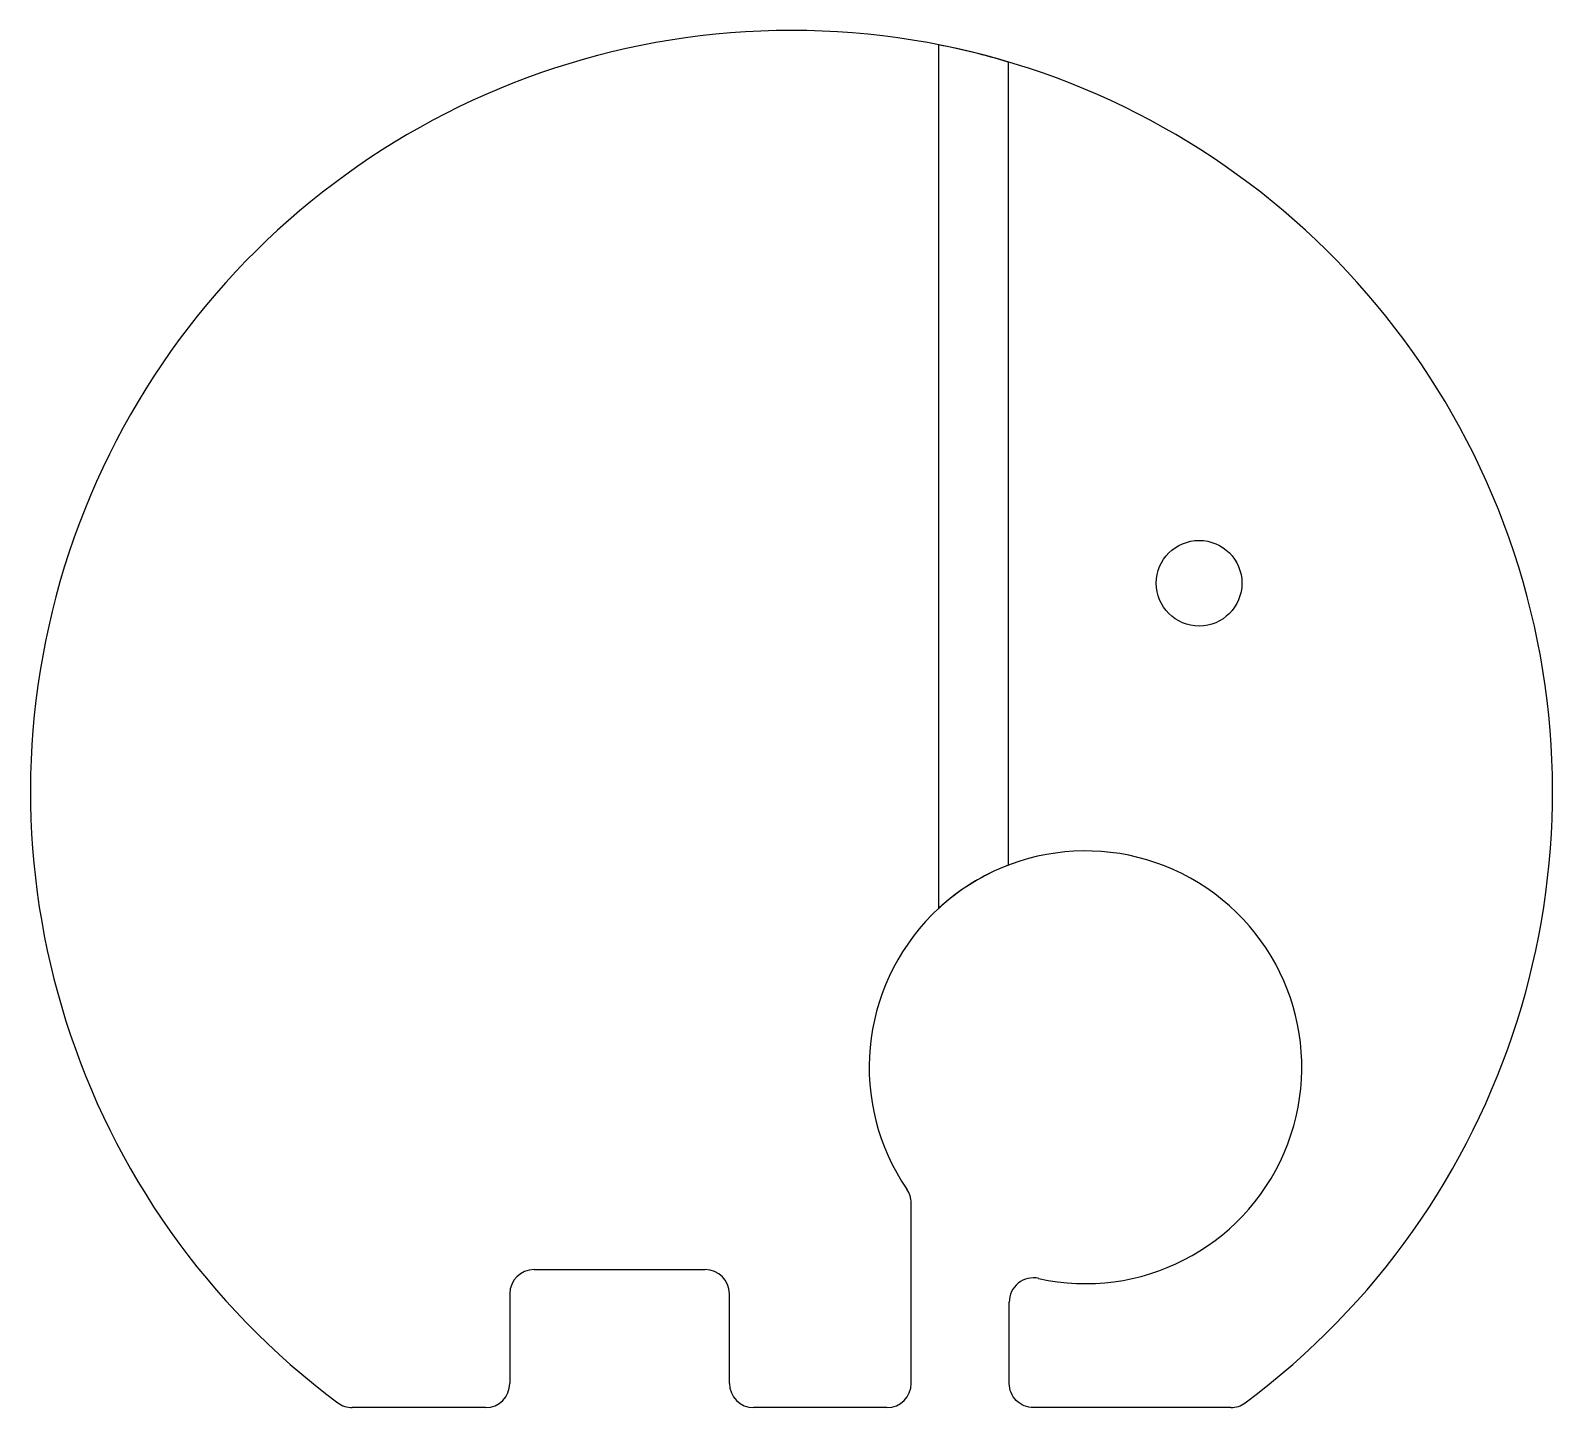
# Model space of a CAD drawing. Header units: millimetres. Extents: x 11691 to 11802, y 1915 to 2015.
import ezdxf

# ---------------------------------------------------------------- set-up
doc = ezdxf.new("R2010")
doc.units = ezdxf.units.MM

msp = doc.modelspace()

# ---------------------------------------------------------------- linework, layer by layer
for p, q in [((11757.19, 2013.97), (11757.19, 1951.23)), ((11762.26, 2012.72), (11762.26, 1954.39)), ((11755.21, 1916.77), (11755.21, 1929.87)), ((11740.25, 1925.02), (11727.82, 1925.02)), ((11726.06, 1923.27), (11726.06, 1916.77)), ((11742.01, 1916.77), (11742.01, 1923.27)), ((11724.3, 1915.01), (11714.62, 1915.01)), ((11753.45, 1915.01), (11743.77, 1915.01))]:
    msp.add_line(p, q)
msp.add_lwpolyline([(11778.42, 1915.01), (11764.09, 1915.01, -0.414214), (11762.33, 1916.77), (11762.33, 1922.67)], format="xyb")
msp.add_circle((11776.12, 1974.87), 3.11)
for centre, radius, start, end in [((11746.52, 1959.74), 55.27, 306.5904, 233.4096), ((11746.52, 1959.74), 55.27, 73.4508, 78.8679), ((11767.87, 1939.72), 15.71, 257.474, 214.3172), ((11767.87, 1939.72), 15.71, 110.9324, 132.8617), ((11753.45, 1929.87), 1.76, 0, 34.3172), ((11727.82, 1923.27), 1.76, 90, 180), ((11740.25, 1923.27), 1.76, 0, 90), ((11764.09, 1922.67), 1.76, 77.474, 180), ((11724.3, 1916.77), 1.76, 270, 0), ((11743.77, 1916.77), 1.76, 180, 270), ((11753.45, 1916.77), 1.76, 270, 0), ((11714.62, 1916.77), 1.76, 233.4096, 270), ((11778.42, 1916.77), 1.76, 270, 306.5904)]:
    msp.add_arc(centre, radius, start, end)

doc.saveas('drawing.dxf')
